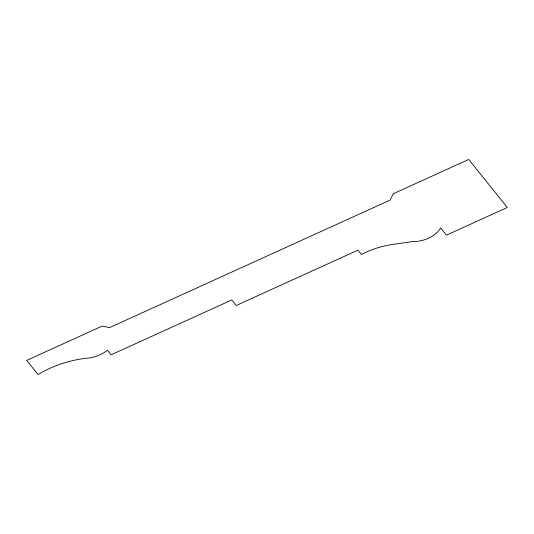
<?xml version="1.0" encoding="UTF-8"?>
<svg xmlns="http://www.w3.org/2000/svg" width="534" height="534" viewBox="0 0 534 534"><rect width="100%" height="100%" fill="white"/><g stroke="black" fill="none" stroke-linecap="round" stroke-linejoin="round"><path stroke-width="0.8" d="M393.278 193.749L390.221 200.05L109.59 327.629L102.161 326.087L26.7 360.39L38.074 374.561A76.662 47.826 -14.5 0 1 86.208 358.287A25.745 16.067 -14.5 0 0 107.461 350.251L111.112 354.803L231.763 299.954L236.215 305.501L357.934 250.166L361.398 254.478A63.733 39.763 -14.5 0 1 396.094 243.965L412.735 241.582A23.963 14.952 -14.5 0 0 440.623 227.864L446.464 235.14L507.3 207.486L468.739 159.439L393.278 193.749"/></g></svg>
